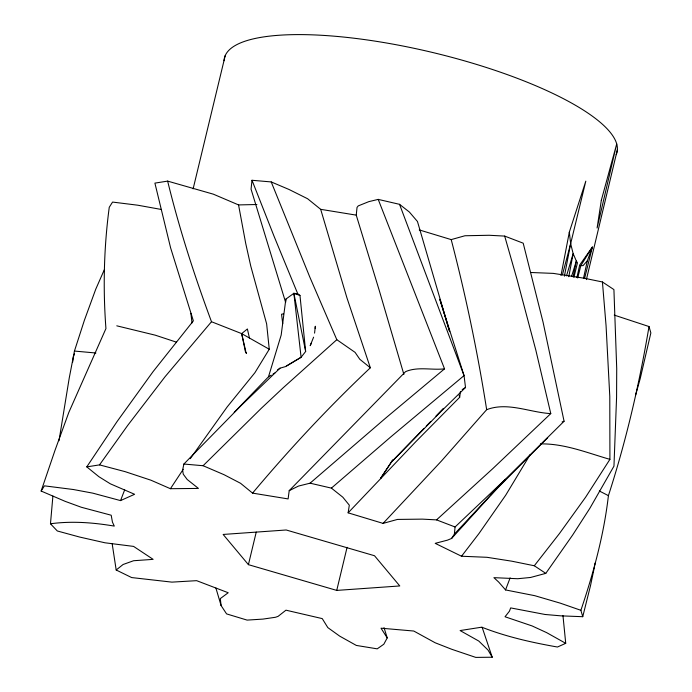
<?xml version="1.0" encoding="UTF-8"?>
<svg xmlns="http://www.w3.org/2000/svg" width="692" height="692" viewBox="0 0 692 692"><rect width="100%" height="100%" fill="white"/><g stroke="black" fill="none" stroke-linecap="round" stroke-linejoin="round"><path stroke-width="1.04" d="M286.618 365.947L301.098 357.271L305.648 351.475L299.973 295.423L297.828 293.979L293.875 293.304L285.857 299.126L285.632 302.404L251.058 189.15L252.009 180.275L271.221 181.935L289.083 189.504L307.603 198.742L320.69 209.33L356.242 215.134L379.138 290.043L403.886 374.45M315.154 328.345L315.327 326.243L314.566 333.137M384.017 627.618L387.226 637.903L383.809 644.235L377.227 648.845L356.345 645.437L339.729 636.156L327.818 627.601L322.247 618.605L285.96 610.18L278.089 616.364L275.502 617.264L262.951 619.098L247.096 620.101L226.587 613.899L221.085 605.561L220.307 598.597L228.204 592.741L196.64 580.666L171.893 582.128L131.653 577.569L116.187 570L123.09 564.499L133.608 560.728L153.14 559.361L133.582 546.403L104.968 542.788L79.519 537.018L57.315 530.98L50.473 523.775L52.903 496.052M530.729 272.492L553.28 273.383L584.342 278.253L602.429 281.973L613.916 289.585L616.719 368.568L616.581 397.156L613.96 466.148L589.921 508.196L572.656 535.028L545.789 573.374L534.293 565.762L511.795 561.186L486.995 557.302L461.529 556.238L435.199 543.35L447.499 540.141L451.617 538.437L454.376 534.112L455.077 526.975L505.385 479.271L564.075 421.246L543.082 322.264L523.204 243.186L504.684 236.093L489.157 235.271L464.963 235.756L451.201 239.605L419.248 229.917M356.242 215.134L357.037 207.384L358.274 205.879L368.801 201.649L378.213 199.391L399.543 204.33L409.396 212.055L417.458 221.492L449.644 331.563M59.002 440.752L69.235 378.048L74.442 351.06L84.372 320.335L95.738 289.23L104.319 269.724M594.8 565.226L595.068 563.106M72.677 362.132L73.352 356.804L74.528 353.863M285.857 299.126L281.177 335.058L268.479 376.811L234.199 412.38M455.077 526.975L436.548 519.882L422.423 519.13L397.467 519.424L383.074 523.394L348.128 512.833L415.546 441.972L459.67 397.312L460.414 391.603M378.213 199.391L444.532 368.853C431.765 370.341 417.674 366.353 405.538 371.665L289.204 490.663L288.114 498.923L252.563 493.119L240.565 483.293L224 474.677L203.093 465.725L183.882 464.038L182.61 470.093L183.276 474.219L187.203 479.495L198.44 488.422L170.422 488.708L150.986 480.222L125.148 471.659L99.518 464.886L86.777 466.875L98.93 476.719L110.365 483.829L134.603 494.287L120.538 500.601L92.771 493.145L73.43 489.529L44.435 485.845L41.139 491.043L65.143 501.345L81.319 507.262L111.196 515.22L112.45 522.131L114.284 526.093C93.186 522.547 71.76 520.868 50.473 523.775M348.128 512.833L349.322 505.195L342.825 497.202L331.407 488.119L310.077 483.18L298.529 486.061L289.204 490.663M614.236 315.102L649.018 326.546C639.391 383.792 626.295 440.38 608.415 495.645C603.9 534.916 593.494 572.941 580.891 610.309L582.742 616.702L561.004 615.854L544.985 614.47L510.67 607.905L509.433 611.209L505.03 616.762L532.044 625.914L546.637 632.635L565.727 643.326L562.968 615.629M568.781 276.688L573.149 253.635L570.658 243.636L569.326 232.131L585.813 181.148L570.658 243.636L562.414 274.828M560.987 275.554L569.326 232.131M564.404 276.186L570.658 243.636M573.097 276.887L576.341 261.048L573.149 253.635L566.506 275.883M594.584 566.246L590.501 585.666L582.742 616.702M583.46 278.487L587.335 260.789L592.395 247.027L579.68 265.062L576.912 277.57M586.384 279.603L617.411 149.507M248.419 564.663L223.144 534.449L286.194 529.986L374.51 555.737L399.786 585.951L336.736 590.406L248.419 564.663L256.239 532.079M336.736 590.406L347.081 547.32M193.129 188.838L225.229 55.568M573.936 277.31L577.457 262.77L576.341 261.048L571.583 276.307M584.593 278.357L592.395 247.027L580.822 265.65L577.699 277.976M635.628 395.028L640.23 378.533L650.861 332.93L649.018 326.546M41.139 491.043L54.962 450.457L68.793 412.484L105.937 328.588C102.9 288.123 103.895 247.502 109.258 207.271L112.562 202.073L137.769 205.204L161.184 209.442M580.891 610.309L560.278 603.156L534.691 595.665L505.549 589.93L510.125 577.855M120.538 500.601L124.681 489.849M313.606 337.16L310.206 345.671L311.391 342.955M530.133 454.661L505.714 495.187L478.951 533.567L461.529 556.238M86.777 466.875L116.991 421.67L153.044 371.673L193.362 320.854L170.604 247.831L154.904 183.112L167.646 181.114L213.352 194.175L238.558 204.918L245.721 243.428L250.729 265.962L266.636 323.882L269.257 349.244L254.924 372.685L227.201 406.896L190.257 458.675M602.429 281.973L606.071 325.759L609.79 396.464L609.92 459.358L585.596 497.237L559.439 533.558L534.293 565.762M170.422 488.708L183.259 469.28M99.518 464.886L127.726 425.372L165.103 376.664L211.493 321.728C194.426 275.658 179.289 228.87 167.646 181.114M252.563 493.119C289.446 449.194 328.613 407.147 370.341 367.789L346.943 297.863L320.69 209.33M504.684 236.093L517.097 279.542L535.833 350.135L550.78 413.6C529.639 412.449 507.565 401.654 486.666 409.673L441.505 460.95L383.074 523.394M587.335 260.789L583.096 265.607L580.822 265.65M451.617 538.437L505.385 479.271L454.376 534.112M424.023 428.383L391.24 462.256L380.609 478.354L392.831 459.929L391.24 462.256L440.847 411.645L465.517 387.485L464.055 375.6L439.801 299.255L449.618 331.632M426.263 426.073L430.735 421.454M435.951 416.065L443.399 408.367M183.882 464.038L241.508 405.209L280.018 368.17L285.407 366.622L301.098 357.271L293.875 293.304L299.973 295.423M490.654 495.057L547.683 437.673M203.093 465.725L261.36 408.245L283.063 387.892L336.814 339.694L309.713 276.861L271.221 181.935M550.78 413.6L492.825 468.588L436.548 519.882M310.077 483.18L385.652 418.098L444.532 368.853M331.407 488.119L390.746 436.937L464.055 375.6L399.543 204.33M211.493 321.728L241.681 333.622L247.39 328.968L249.44 338.016M277.544 369.891L280.018 368.17M462.195 389.596L465.517 387.485M268.479 376.811L271.203 375.185M273.011 374.095L274.828 373.005M565.727 643.326L557.458 647.02C531.716 642.496 506.155 636.752 481.77 627.177L460.093 630.559L478.786 641.052L488.042 650.073L492.22 657.227L475.776 657.4L451.807 649.304L435.164 642.773L413.781 631.035L381.015 628.189L387.226 637.903M562.103 421.964L564.075 421.246M545.789 573.374L530.556 577.465L517.685 578.728L493.889 577.656L498.664 582.041L505.549 589.93M283.564 313.831L281.54 314.237L282.734 323.735M238.558 204.918L256.905 204.512M540.417 443.892C564.482 443.486 587.171 452.819 609.92 459.358M74.442 351.06L95.903 353.007M116.775 325.82L155.233 335.17L176.399 342.142M245.288 350.982L246.335 353.266L245.288 350.982L241.681 333.622L269.257 349.244M599.307 490.983L608.415 495.645M336.814 339.694L355.091 352.375L359.814 359.286L370.341 367.789M297.828 293.979L274.144 236.465L252.009 180.275M482.151 627.315L492.22 657.227M215.904 588.036L221.085 605.561M451.201 239.605C465.811 295.666 477.653 352.444 486.666 409.673M459.151 395.236L459.67 397.312M241.681 333.622L245.695 351.155M293.875 293.304L305.648 351.475M112.139 543.497L116.187 570M190.897 313.32L192.004 322.965M224.035 60.732A201.882 53.95 13.5 0 1 432.933 52.566A201.882 53.95 13.5 0 1 616.209 154.662M601.331 200.265L597.101 228.04L616.71 143.919L601.331 200.265"/></g></svg>
